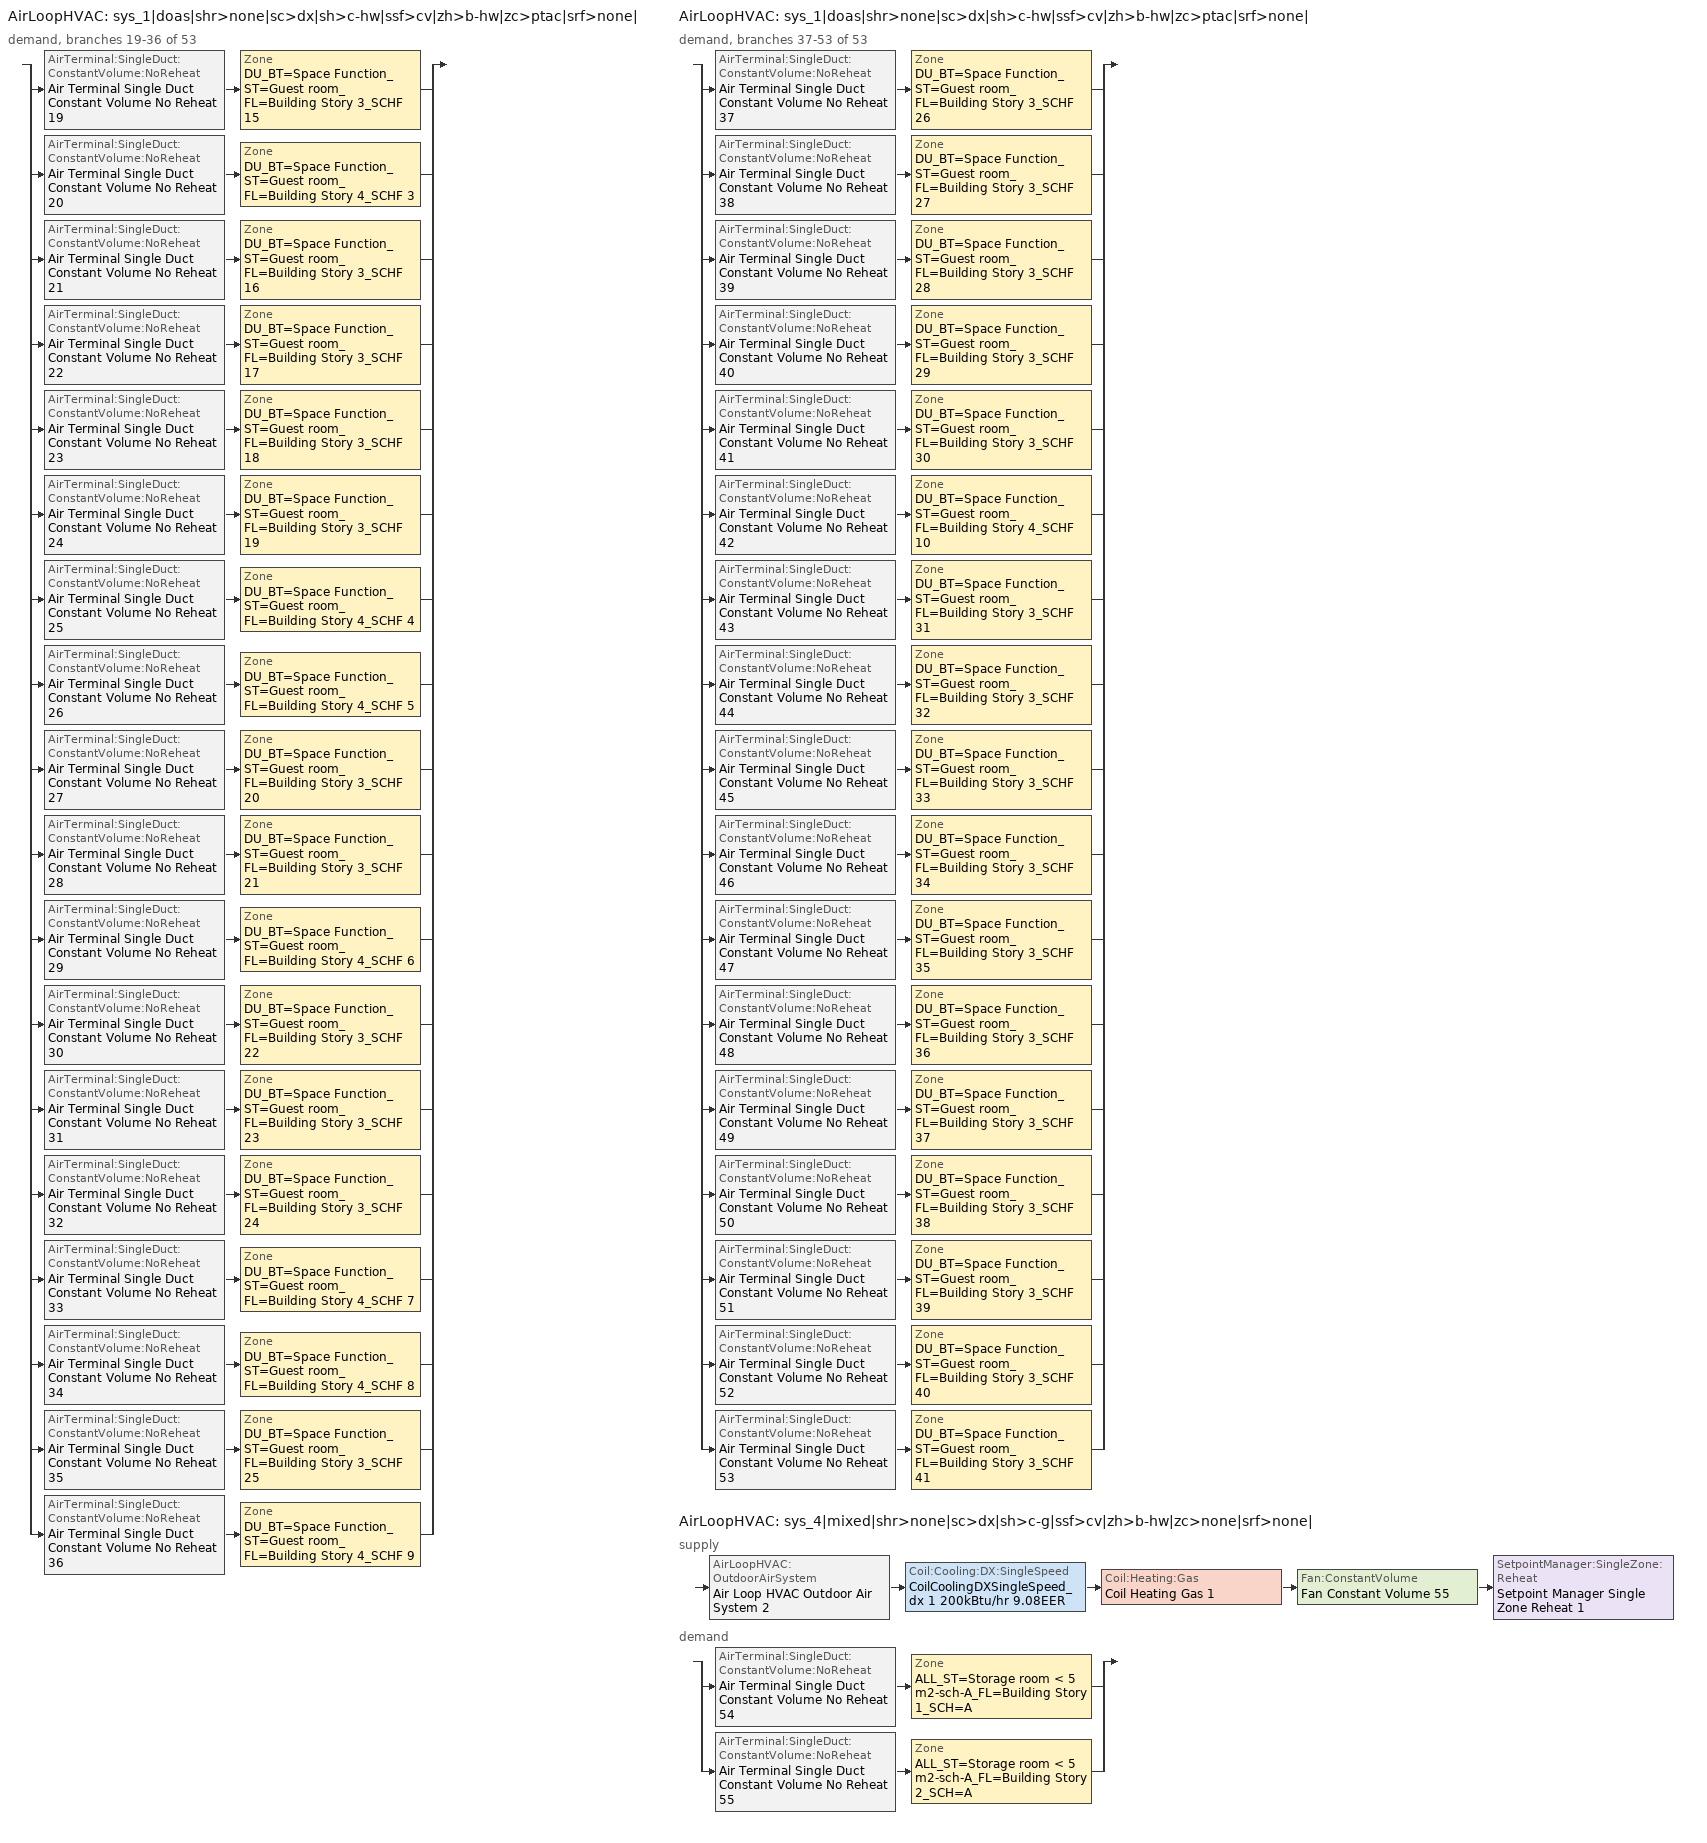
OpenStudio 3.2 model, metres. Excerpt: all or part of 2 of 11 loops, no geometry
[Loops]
AirLoopHVAC 'sys_1|doas|shr>none|sc>dx|sh>c-hw|ssf>cv|zh>b-hw|zc>ptac|srf>none|'
 demand, branches 19-36 of 53: split
  | AirTerminal:SingleDuct:ConstantVolume:NoReheat 'Air Terminal Single Duct Constant Volume No Reheat 19' > Zone 'DU_BT=Space Function_ST=Guest room_FL=Building Story 3_SCHF 15'
  | AirTerminal:SingleDuct:ConstantVolume:NoReheat 'Air Terminal Single Duct Constant Volume No Reheat 20' > Zone 'DU_BT=Space Function_ST=Guest room_FL=Building Story 4_SCHF 3'
  | AirTerminal:SingleDuct:ConstantVolume:NoReheat 'Air Terminal Single Duct Constant Volume No Reheat 21' > Zone 'DU_BT=Space Function_ST=Guest room_FL=Building Story 3_SCHF 16'
  | AirTerminal:SingleDuct:ConstantVolume:NoReheat 'Air Terminal Single Duct Constant Volume No Reheat 22' > Zone 'DU_BT=Space Function_ST=Guest room_FL=Building Story 3_SCHF 17'
  | AirTerminal:SingleDuct:ConstantVolume:NoReheat 'Air Terminal Single Duct Constant Volume No Reheat 23' > Zone 'DU_BT=Space Function_ST=Guest room_FL=Building Story 3_SCHF 18'
  | AirTerminal:SingleDuct:ConstantVolume:NoReheat 'Air Terminal Single Duct Constant Volume No Reheat 24' > Zone 'DU_BT=Space Function_ST=Guest room_FL=Building Story 3_SCHF 19'
  | AirTerminal:SingleDuct:ConstantVolume:NoReheat 'Air Terminal Single Duct Constant Volume No Reheat 25' > Zone 'DU_BT=Space Function_ST=Guest room_FL=Building Story 4_SCHF 4'
  | AirTerminal:SingleDuct:ConstantVolume:NoReheat 'Air Terminal Single Duct Constant Volume No Reheat 26' > Zone 'DU_BT=Space Function_ST=Guest room_FL=Building Story 4_SCHF 5'
  | AirTerminal:SingleDuct:ConstantVolume:NoReheat 'Air Terminal Single Duct Constant Volume No Reheat 27' > Zone 'DU_BT=Space Function_ST=Guest room_FL=Building Story 3_SCHF 20'
  | AirTerminal:SingleDuct:ConstantVolume:NoReheat 'Air Terminal Single Duct Constant Volume No Reheat 28' > Zone 'DU_BT=Space Function_ST=Guest room_FL=Building Story 3_SCHF 21'
  | AirTerminal:SingleDuct:ConstantVolume:NoReheat 'Air Terminal Single Duct Constant Volume No Reheat 29' > Zone 'DU_BT=Space Function_ST=Guest room_FL=Building Story 4_SCHF 6'
  | AirTerminal:SingleDuct:ConstantVolume:NoReheat 'Air Terminal Single Duct Constant Volume No Reheat 30' > Zone 'DU_BT=Space Function_ST=Guest room_FL=Building Story 3_SCHF 22'
  | AirTerminal:SingleDuct:ConstantVolume:NoReheat 'Air Terminal Single Duct Constant Volume No Reheat 31' > Zone 'DU_BT=Space Function_ST=Guest room_FL=Building Story 3_SCHF 23'
  | AirTerminal:SingleDuct:ConstantVolume:NoReheat 'Air Terminal Single Duct Constant Volume No Reheat 32' > Zone 'DU_BT=Space Function_ST=Guest room_FL=Building Story 3_SCHF 24'
  | AirTerminal:SingleDuct:ConstantVolume:NoReheat 'Air Terminal Single Duct Constant Volume No Reheat 33' > Zone 'DU_BT=Space Function_ST=Guest room_FL=Building Story 4_SCHF 7'
  | AirTerminal:SingleDuct:ConstantVolume:NoReheat 'Air Terminal Single Duct Constant Volume No Reheat 34' > Zone 'DU_BT=Space Function_ST=Guest room_FL=Building Story 4_SCHF 8'
  | AirTerminal:SingleDuct:ConstantVolume:NoReheat 'Air Terminal Single Duct Constant Volume No Reheat 35' > Zone 'DU_BT=Space Function_ST=Guest room_FL=Building Story 3_SCHF 25'
  | AirTerminal:SingleDuct:ConstantVolume:NoReheat 'Air Terminal Single Duct Constant Volume No Reheat 36' > Zone 'DU_BT=Space Function_ST=Guest room_FL=Building Story 4_SCHF 9'
AirLoopHVAC 'sys_1|doas|shr>none|sc>dx|sh>c-hw|ssf>cv|zh>b-hw|zc>ptac|srf>none|'
 demand, branches 37-53 of 53: split
  | AirTerminal:SingleDuct:ConstantVolume:NoReheat 'Air Terminal Single Duct Constant Volume No Reheat 37' > Zone 'DU_BT=Space Function_ST=Guest room_FL=Building Story 3_SCHF 26'
  | AirTerminal:SingleDuct:ConstantVolume:NoReheat 'Air Terminal Single Duct Constant Volume No Reheat 38' > Zone 'DU_BT=Space Function_ST=Guest room_FL=Building Story 3_SCHF 27'
  | AirTerminal:SingleDuct:ConstantVolume:NoReheat 'Air Terminal Single Duct Constant Volume No Reheat 39' > Zone 'DU_BT=Space Function_ST=Guest room_FL=Building Story 3_SCHF 28'
  | AirTerminal:SingleDuct:ConstantVolume:NoReheat 'Air Terminal Single Duct Constant Volume No Reheat 40' > Zone 'DU_BT=Space Function_ST=Guest room_FL=Building Story 3_SCHF 29'
  | AirTerminal:SingleDuct:ConstantVolume:NoReheat 'Air Terminal Single Duct Constant Volume No Reheat 41' > Zone 'DU_BT=Space Function_ST=Guest room_FL=Building Story 3_SCHF 30'
  | AirTerminal:SingleDuct:ConstantVolume:NoReheat 'Air Terminal Single Duct Constant Volume No Reheat 42' > Zone 'DU_BT=Space Function_ST=Guest room_FL=Building Story 4_SCHF 10'
  | AirTerminal:SingleDuct:ConstantVolume:NoReheat 'Air Terminal Single Duct Constant Volume No Reheat 43' > Zone 'DU_BT=Space Function_ST=Guest room_FL=Building Story 3_SCHF 31'
  | AirTerminal:SingleDuct:ConstantVolume:NoReheat 'Air Terminal Single Duct Constant Volume No Reheat 44' > Zone 'DU_BT=Space Function_ST=Guest room_FL=Building Story 3_SCHF 32'
  | AirTerminal:SingleDuct:ConstantVolume:NoReheat 'Air Terminal Single Duct Constant Volume No Reheat 45' > Zone 'DU_BT=Space Function_ST=Guest room_FL=Building Story 3_SCHF 33'
  | AirTerminal:SingleDuct:ConstantVolume:NoReheat 'Air Terminal Single Duct Constant Volume No Reheat 46' > Zone 'DU_BT=Space Function_ST=Guest room_FL=Building Story 3_SCHF 34'
  | AirTerminal:SingleDuct:ConstantVolume:NoReheat 'Air Terminal Single Duct Constant Volume No Reheat 47' > Zone 'DU_BT=Space Function_ST=Guest room_FL=Building Story 3_SCHF 35'
  | AirTerminal:SingleDuct:ConstantVolume:NoReheat 'Air Terminal Single Duct Constant Volume No Reheat 48' > Zone 'DU_BT=Space Function_ST=Guest room_FL=Building Story 3_SCHF 36'
  | AirTerminal:SingleDuct:ConstantVolume:NoReheat 'Air Terminal Single Duct Constant Volume No Reheat 49' > Zone 'DU_BT=Space Function_ST=Guest room_FL=Building Story 3_SCHF 37'
  | AirTerminal:SingleDuct:ConstantVolume:NoReheat 'Air Terminal Single Duct Constant Volume No Reheat 50' > Zone 'DU_BT=Space Function_ST=Guest room_FL=Building Story 3_SCHF 38'
  | AirTerminal:SingleDuct:ConstantVolume:NoReheat 'Air Terminal Single Duct Constant Volume No Reheat 51' > Zone 'DU_BT=Space Function_ST=Guest room_FL=Building Story 3_SCHF 39'
  | AirTerminal:SingleDuct:ConstantVolume:NoReheat 'Air Terminal Single Duct Constant Volume No Reheat 52' > Zone 'DU_BT=Space Function_ST=Guest room_FL=Building Story 3_SCHF 40'
  | AirTerminal:SingleDuct:ConstantVolume:NoReheat 'Air Terminal Single Duct Constant Volume No Reheat 53' > Zone 'DU_BT=Space Function_ST=Guest room_FL=Building Story 3_SCHF 41'
AirLoopHVAC 'sys_4|mixed|shr>none|sc>dx|sh>c-g|ssf>cv|zh>b-hw|zc>none|srf>none|'
 supply: AirLoopHVAC:OutdoorAirSystem 'Air Loop HVAC Outdoor Air System 2' > Coil:Cooling:DX:SingleSpeed 'CoilCoolingDXSingleSpeed_dx 1 200kBtu/hr 9.08EER' > Coil:Heating:Gas 'Coil Heating Gas 1' > Fan:ConstantVolume 'Fan Constant Volume 55' > SetpointManager:SingleZone:Reheat 'Setpoint Manager Single Zone Reheat 1'
 demand: split
  | AirTerminal:SingleDuct:ConstantVolume:NoReheat 'Air Terminal Single Duct Constant Volume No Reheat 54' > Zone 'ALL_ST=Storage room < 5 m2-sch-A_FL=Building Story 1_SCH=A'
  | AirTerminal:SingleDuct:ConstantVolume:NoReheat 'Air Terminal Single Duct Constant Volume No Reheat 55' > Zone 'ALL_ST=Storage room < 5 m2-sch-A_FL=Building Story 2_SCH=A'
[Sizing:Zone] Zone Cooling Design Supply Air Temperature Input Method=TemperatureDifference; Zone Cooling Design Supply Air Temperature {C}=14; Zone Cooling Design Supply Air Temperature Difference {deltaC}=11; Zone Heating Design Supply Air Temperature Input Method=TemperatureDifference; Zone Heating Design Supply Air Temperature {C}=40; Zone Heating Design Supply Air Temperature Difference {deltaC}=21; Zone Cooling Design Supply Air Humidity Ratio {kg-H2O/kg-air}=0.0085; Zone Heating Design Supply Air Humidity Ratio {kg-H2O/kg-air}=0.008; Zone Heating Sizing Factor=1.3; Zone Cooling Sizing Factor=1.1; Cooling Design Air Flow Method=DesignDay; Heating Design Air Flow Method=DesignDay; Account for Dedicated Outdoor Air System=No; Dedicated Outdoor Air System Control Strategy=NeutralSupplyAir; Dedicated Outdoor Air Low Setpoint Temperature for Design {C}=autosize; Dedicated Outdoor Air High Setpoint Temperature for Design {C}=autosize
DU_BT=Space Function_ST=Guest room_FL=Building Story 3_SCHF 15; DU_BT=Space Function_ST=Guest room_FL=Building Story 4_SCHF 3; DU_BT=Space Function_ST=Guest room_FL=Building Story 3_SCHF 16; DU_BT=Space Function_ST=Guest room_FL=Building Story 3_SCHF 17; DU_BT=Space Function_ST=Guest room_FL=Building Story 3_SCHF 18; DU_BT=Space Function_ST=Guest room_FL=Building Story 3_SCHF 19; DU_BT=Space Function_ST=Guest room_FL=Building Story 4_SCHF 4; DU_BT=Space Function_ST=Guest room_FL=Building Story 4_SCHF 5; DU_BT=Space Function_ST=Guest room_FL=Building Story 3_SCHF 20; DU_BT=Space Function_ST=Guest room_FL=Building Story 3_SCHF 21; DU_BT=Space Function_ST=Guest room_FL=Building Story 4_SCHF 6; DU_BT=Space Function_ST=Guest room_FL=Building Story 3_SCHF 22; DU_BT=Space Function_ST=Guest room_FL=Building Story 3_SCHF 23; DU_BT=Space Function_ST=Guest room_FL=Building Story 3_SCHF 24; DU_BT=Space Function_ST=Guest room_FL=Building Story 4_SCHF 7; DU_BT=Space Function_ST=Guest room_FL=Building Story 4_SCHF 8; DU_BT=Space Function_ST=Guest room_FL=Building Story 3_SCHF 25; DU_BT=Space Function_ST=Guest room_FL=Building Story 4_SCHF 9; DU_BT=Space Function_ST=Guest room_FL=Building Story 3_SCHF 26; DU_BT=Space Function_ST=Guest room_FL=Building Story 3_SCHF 27; DU_BT=Space Function_ST=Guest room_FL=Building Story 3_SCHF 28; DU_BT=Space Function_ST=Guest room_FL=Building Story 3_SCHF 29; DU_BT=Space Function_ST=Guest room_FL=Building Story 3_SCHF 30; DU_BT=Space Function_ST=Guest room_FL=Building Story 4_SCHF 10; DU_BT=Space Function_ST=Guest room_FL=Building Story 3_SCHF 31; DU_BT=Space Function_ST=Guest room_FL=Building Story 3_SCHF 32; DU_BT=Space Function_ST=Guest room_FL=Building Story 3_SCHF 33; DU_BT=Space Function_ST=Guest room_FL=Building Story 3_SCHF 34; DU_BT=Space Function_ST=Guest room_FL=Building Story 3_SCHF 35; DU_BT=Space Function_ST=Guest room_FL=Building Story 3_SCHF 36; DU_BT=Space Function_ST=Guest room_FL=Building Story 3_SCHF 37; DU_BT=Space Function_ST=Guest room_FL=Building Story 3_SCHF 38; DU_BT=Space Function_ST=Guest room_FL=Building Story 3_SCHF 39; DU_BT=Space Function_ST=Guest room_FL=Building Story 3_SCHF 40; DU_BT=Space Function_ST=Guest room_FL=Building Story 3_SCHF 41; ALL_ST=Storage room < 5 m2-sch-A_FL=Building Story 1_SCH=A; ALL_ST=Storage room < 5 m2-sch-A_FL=Building Story 2_SCH=A
[Zone equipment]
DU_BT=Space Function_ST=Guest room_FL=Building Story 3_SCHF 15: DU_BT=Space Function_ST=Guest room_FL=Building Story 3_SCHF 15 PTAC, Zone HVAC Baseboard Convective Water 19, Air Terminal Single Duct Constant Volume No Reheat 19
DU_BT=Space Function_ST=Guest room_FL=Building Story 4_SCHF 3: DU_BT=Space Function_ST=Guest room_FL=Building Story 4_SCHF 3 PTAC, Zone HVAC Baseboard Convective Water 20, Air Terminal Single Duct Constant Volume No Reheat 20
DU_BT=Space Function_ST=Guest room_FL=Building Story 3_SCHF 16: DU_BT=Space Function_ST=Guest room_FL=Building Story 3_SCHF 16 PTAC, Zone HVAC Baseboard Convective Water 21, Air Terminal Single Duct Constant Volume No Reheat 21
DU_BT=Space Function_ST=Guest room_FL=Building Story 3_SCHF 17: DU_BT=Space Function_ST=Guest room_FL=Building Story 3_SCHF 17 PTAC, Zone HVAC Baseboard Convective Water 22, Air Terminal Single Duct Constant Volume No Reheat 22
DU_BT=Space Function_ST=Guest room_FL=Building Story 3_SCHF 18: DU_BT=Space Function_ST=Guest room_FL=Building Story 3_SCHF 18 PTAC, Zone HVAC Baseboard Convective Water 23, Air Terminal Single Duct Constant Volume No Reheat 23
DU_BT=Space Function_ST=Guest room_FL=Building Story 3_SCHF 19: DU_BT=Space Function_ST=Guest room_FL=Building Story 3_SCHF 19 PTAC, Zone HVAC Baseboard Convective Water 24, Air Terminal Single Duct Constant Volume No Reheat 24
DU_BT=Space Function_ST=Guest room_FL=Building Story 4_SCHF 4: DU_BT=Space Function_ST=Guest room_FL=Building Story 4_SCHF 4 PTAC, Zone HVAC Baseboard Convective Water 25, Air Terminal Single Duct Constant Volume No Reheat 25
DU_BT=Space Function_ST=Guest room_FL=Building Story 4_SCHF 5: DU_BT=Space Function_ST=Guest room_FL=Building Story 4_SCHF 5 PTAC, Zone HVAC Baseboard Convective Water 26, Air Terminal Single Duct Constant Volume No Reheat 26
DU_BT=Space Function_ST=Guest room_FL=Building Story 3_SCHF 20: DU_BT=Space Function_ST=Guest room_FL=Building Story 3_SCHF 20 PTAC, Zone HVAC Baseboard Convective Water 27, Air Terminal Single Duct Constant Volume No Reheat 27
DU_BT=Space Function_ST=Guest room_FL=Building Story 3_SCHF 21: DU_BT=Space Function_ST=Guest room_FL=Building Story 3_SCHF 21 PTAC, Zone HVAC Baseboard Convective Water 28, Air Terminal Single Duct Constant Volume No Reheat 28
DU_BT=Space Function_ST=Guest room_FL=Building Story 4_SCHF 6: DU_BT=Space Function_ST=Guest room_FL=Building Story 4_SCHF 6 PTAC, Zone HVAC Baseboard Convective Water 29, Air Terminal Single Duct Constant Volume No Reheat 29
DU_BT=Space Function_ST=Guest room_FL=Building Story 3_SCHF 22: DU_BT=Space Function_ST=Guest room_FL=Building Story 3_SCHF 22 PTAC, Zone HVAC Baseboard Convective Water 30, Air Terminal Single Duct Constant Volume No Reheat 30
DU_BT=Space Function_ST=Guest room_FL=Building Story 3_SCHF 23: DU_BT=Space Function_ST=Guest room_FL=Building Story 3_SCHF 23 PTAC, Zone HVAC Baseboard Convective Water 31, Air Terminal Single Duct Constant Volume No Reheat 31
DU_BT=Space Function_ST=Guest room_FL=Building Story 3_SCHF 24: DU_BT=Space Function_ST=Guest room_FL=Building Story 3_SCHF 24 PTAC, Zone HVAC Baseboard Convective Water 32, Air Terminal Single Duct Constant Volume No Reheat 32
DU_BT=Space Function_ST=Guest room_FL=Building Story 4_SCHF 7: DU_BT=Space Function_ST=Guest room_FL=Building Story 4_SCHF 7 PTAC, Zone HVAC Baseboard Convective Water 33, Air Terminal Single Duct Constant Volume No Reheat 33
DU_BT=Space Function_ST=Guest room_FL=Building Story 4_SCHF 8: DU_BT=Space Function_ST=Guest room_FL=Building Story 4_SCHF 8 PTAC, Zone HVAC Baseboard Convective Water 34, Air Terminal Single Duct Constant Volume No Reheat 34
DU_BT=Space Function_ST=Guest room_FL=Building Story 3_SCHF 25: DU_BT=Space Function_ST=Guest room_FL=Building Story 3_SCHF 25 PTAC, Zone HVAC Baseboard Convective Water 35, Air Terminal Single Duct Constant Volume No Reheat 35
DU_BT=Space Function_ST=Guest room_FL=Building Story 4_SCHF 9: DU_BT=Space Function_ST=Guest room_FL=Building Story 4_SCHF 9 PTAC, Zone HVAC Baseboard Convective Water 36, Air Terminal Single Duct Constant Volume No Reheat 36
DU_BT=Space Function_ST=Guest room_FL=Building Story 3_SCHF 26: DU_BT=Space Function_ST=Guest room_FL=Building Story 3_SCHF 26 PTAC, Zone HVAC Baseboard Convective Water 37, Air Terminal Single Duct Constant Volume No Reheat 37
DU_BT=Space Function_ST=Guest room_FL=Building Story 3_SCHF 27: DU_BT=Space Function_ST=Guest room_FL=Building Story 3_SCHF 27 PTAC, Zone HVAC Baseboard Convective Water 38, Air Terminal Single Duct Constant Volume No Reheat 38
DU_BT=Space Function_ST=Guest room_FL=Building Story 3_SCHF 28: DU_BT=Space Function_ST=Guest room_FL=Building Story 3_SCHF 28 PTAC, Zone HVAC Baseboard Convective Water 39, Air Terminal Single Duct Constant Volume No Reheat 39
DU_BT=Space Function_ST=Guest room_FL=Building Story 3_SCHF 29: DU_BT=Space Function_ST=Guest room_FL=Building Story 3_SCHF 29 PTAC, Zone HVAC Baseboard Convective Water 40, Air Terminal Single Duct Constant Volume No Reheat 40
DU_BT=Space Function_ST=Guest room_FL=Building Story 3_SCHF 30: DU_BT=Space Function_ST=Guest room_FL=Building Story 3_SCHF 30 PTAC, Zone HVAC Baseboard Convective Water 41, Air Terminal Single Duct Constant Volume No Reheat 41
DU_BT=Space Function_ST=Guest room_FL=Building Story 4_SCHF 10: DU_BT=Space Function_ST=Guest room_FL=Building Story 4_SCHF 10 PTAC, Zone HVAC Baseboard Convective Water 42, Air Terminal Single Duct Constant Volume No Reheat 42
DU_BT=Space Function_ST=Guest room_FL=Building Story 3_SCHF 31: DU_BT=Space Function_ST=Guest room_FL=Building Story 3_SCHF 31 PTAC, Zone HVAC Baseboard Convective Water 43, Air Terminal Single Duct Constant Volume No Reheat 43
DU_BT=Space Function_ST=Guest room_FL=Building Story 3_SCHF 32: DU_BT=Space Function_ST=Guest room_FL=Building Story 3_SCHF 32 PTAC, Zone HVAC Baseboard Convective Water 44, Air Terminal Single Duct Constant Volume No Reheat 44
DU_BT=Space Function_ST=Guest room_FL=Building Story 3_SCHF 33: DU_BT=Space Function_ST=Guest room_FL=Building Story 3_SCHF 33 PTAC, Zone HVAC Baseboard Convective Water 45, Air Terminal Single Duct Constant Volume No Reheat 45
DU_BT=Space Function_ST=Guest room_FL=Building Story 3_SCHF 34: DU_BT=Space Function_ST=Guest room_FL=Building Story 3_SCHF 34 PTAC, Zone HVAC Baseboard Convective Water 46, Air Terminal Single Duct Constant Volume No Reheat 46
DU_BT=Space Function_ST=Guest room_FL=Building Story 3_SCHF 35: DU_BT=Space Function_ST=Guest room_FL=Building Story 3_SCHF 35 PTAC, Zone HVAC Baseboard Convective Water 47, Air Terminal Single Duct Constant Volume No Reheat 47
DU_BT=Space Function_ST=Guest room_FL=Building Story 3_SCHF 36: DU_BT=Space Function_ST=Guest room_FL=Building Story 3_SCHF 36 PTAC, Zone HVAC Baseboard Convective Water 48, Air Terminal Single Duct Constant Volume No Reheat 48
DU_BT=Space Function_ST=Guest room_FL=Building Story 3_SCHF 37: DU_BT=Space Function_ST=Guest room_FL=Building Story 3_SCHF 37 PTAC, Zone HVAC Baseboard Convective Water 49, Air Terminal Single Duct Constant Volume No Reheat 49
DU_BT=Space Function_ST=Guest room_FL=Building Story 3_SCHF 38: DU_BT=Space Function_ST=Guest room_FL=Building Story 3_SCHF 38 PTAC, Zone HVAC Baseboard Convective Water 50, Air Terminal Single Duct Constant Volume No Reheat 50
DU_BT=Space Function_ST=Guest room_FL=Building Story 3_SCHF 39: DU_BT=Space Function_ST=Guest room_FL=Building Story 3_SCHF 39 PTAC, Zone HVAC Baseboard Convective Water 51, Air Terminal Single Duct Constant Volume No Reheat 51
DU_BT=Space Function_ST=Guest room_FL=Building Story 3_SCHF 40: DU_BT=Space Function_ST=Guest room_FL=Building Story 3_SCHF 40 PTAC, Zone HVAC Baseboard Convective Water 52, Air Terminal Single Duct Constant Volume No Reheat 52
DU_BT=Space Function_ST=Guest room_FL=Building Story 3_SCHF 41: DU_BT=Space Function_ST=Guest room_FL=Building Story 3_SCHF 41 PTAC, Zone HVAC Baseboard Convective Water 53, Air Terminal Single Duct Constant Volume No Reheat 53
ALL_ST=Storage room < 5 m2-sch-A_FL=Building Story 1_SCH=A: Zone HVAC Baseboard Convective Water 54, Air Terminal Single Duct Constant Volume No Reheat 54
ALL_ST=Storage room < 5 m2-sch-A_FL=Building Story 2_SCH=A: Zone HVAC Baseboard Convective Water 55, Air Terminal Single Duct Constant Volume No Reheat 55
[AirLoopHVAC]
sys_4|mixed|shr>none|sc>dx|sh>c-g|ssf>cv|zh>b-hw|zc>none|srf>none|: Availability Schedule=sys_4|mixed|shr>none|sc>dx|sh>c-g|ssf>cv|zh>b-hw|zc>none|srf>none| Occ Sch; Design Supply Air Flow Rate {m3/s}=autosize; Design Return Air Flow Fraction of Supply Air Flow=1
[Sizing:System]
sys_4|mixed|shr>none|sc>dx|sh>c-g|ssf>cv|zh>b-hw|zc>none|srf>none|: Type of Load to Size On=Sensible; Design Outdoor Air Flow Rate {m3/s}=Autosize; Central Heating Maximum System Air Flow Ratio=1; Preheat Design Temperature {C}=7; Preheat Design Humidity Ratio {kg-H2O/kg-Air}=0.008; Precool Design Temperature {C}=13; Precool Design Humidity Ratio {kg-H2O/kg-Air}=0.008; Central Cooling Design Supply Air Temperature {C}=13; Central Heating Design Supply Air Temperature {C}=43; Sizing Option=NonCoincident; 100% Outdoor Air in Cooling=No; 100% Outdoor Air in Heating=No; Central Cooling Design Supply Air Humidity Ratio {kg-H2O/kg-Air}=0.0085; Central Heating Design Supply Air Humidity Ratio {kg-H2O/kg-Air}=0.008; Cooling Design Air Flow Method=DesignDay; Cooling Design Air Flow Rate {m3/s}=0; Heating Design Air Flow Method=DesignDay; Heating Design Air Flow Rate {m3/s}=0; System Outdoor Air Method=ZoneSum; Zone Maximum Outdoor Air Fraction=1; Cooling Supply Air Flow Rate Per Floor Area {m3/s-m2}=0.00996765; Cooling Fraction of Autosized Cooling Supply Air Flow Rate=1; Cooling Supply Air Flow Rate Per Unit Cooling Capacity {m3/s-W}=3.94755e-05; Heating Supply Air Flow Rate Per Floor Area {m3/s-m2}=0.00996765; Heating Fraction of Autosized Heating Supply Air Flow Rate=1; Heating Fraction of Autosized Cooling Supply Air Flow Rate=1; Heating Supply Air Flow Rate Per Unit Heating Capacity {m3/s-W}=3.15882e-05; Cooling Design Capacity Method=CoolingDesignCapacity; Cooling Design Capacity {W}=autosize; Cooling Design Capacity Per Floor Area {W/m2}=234.7; Fraction of Autosized Cooling Design Capacity=1; Heating Design Capacity Method=HeatingDesignCapacity; Heating Design Capacity {W}=autosize; Heating Design Capacity Per Floor Area {W/m2}=157; Fraction of Autosized Heating Design Capacity=1; Central Cooling Capacity Control Method=OnOff
[Fan:ConstantVolume] Availability Schedule=Always On Discrete; Fan Total Efficiency=0.39975; Pressure Rise {Pa}=640; Maximum Flow Rate {m3/s}=AutoSize; Motor Efficiency=0.615
Fan Constant Volume 20; Fan Constant Volume 21; Fan Constant Volume 22; Fan Constant Volume 23; Fan Constant Volume 24; Fan Constant Volume 25; Fan Constant Volume 26; Fan Constant Volume 27; Fan Constant Volume 28; Fan Constant Volume 29; Fan Constant Volume 30; Fan Constant Volume 31; Fan Constant Volume 32; Fan Constant Volume 33; Fan Constant Volume 34; Fan Constant Volume 35; Fan Constant Volume 36; Fan Constant Volume 37; Fan Constant Volume 38; Fan Constant Volume 39; Fan Constant Volume 40; Fan Constant Volume 41; Fan Constant Volume 42; Fan Constant Volume 43; Fan Constant Volume 44; Fan Constant Volume 45; Fan Constant Volume 46; Fan Constant Volume 47; Fan Constant Volume 48; Fan Constant Volume 49; Fan Constant Volume 50; Fan Constant Volume 51; Fan Constant Volume 52; Fan Constant Volume 53; Fan Constant Volume 54; Fan Constant Volume 55
[Coil:Cooling:DX:SingleSpeed] Availability Schedule=Always On Discrete; Rated Total Cooling Capacity {W}=autosize; Rated Sensible Heat Ratio=autosize; Rated Air Flow Rate {m3/s}=autosize; Rated Evaporator Fan Power Per Volume Flow Rate {W/(m3/s)}=773.3; Total Cooling Capacity Function of Temperature Curve=DXCOOL-NECB2011-REF-CAPFT; Total Cooling Capacity Function of Flow Fraction Curve=DXCOOL-NECB2011-REF-CAPFFLOW; Energy Input Ratio Function of Temperature Curve=DXCOOL-NECB2011-REF-COOLEIRFT; Energy Input Ratio Function of Flow Fraction Curve=DXCOOL-NECB2011-REF-COOLEIRFFLOW; Part Load Fraction Correlation Curve=DXCOOL-NECB2011-REF-COOLPLFFPLR; Minimum Outdoor Dry-Bulb Temperature for Compressor Operation {C}=-25; Condenser Type=AirCooled; Evaporative Condenser Effectiveness=0; Evaporative Condenser Air Flow Rate {m3/s}=Autosize; Evaporative Condenser Pump Rated Power Consumption {W}=Autosize; Crankcase Heater Capacity {W}=0; Maximum Outdoor Dry-Bulb Temperature for Crankcase Heater Operation {C}=0; Basin Heater Capacity {W/K}=0; Basin Heater Setpoint Temperature {C}=10
Name | Rated COP {W/W}
Coil Cooling DX Single Speed 19 6kBtu/hr 11.0EER; Coil Cooling DX Single Speed 21 3kBtu/hr 11.0EER; Coil Cooling DX Single Speed 22 3kBtu/hr 11.0EER; Coil Cooling DX Single Speed 24 6kBtu/hr 11.0EER; Coil Cooling DX Single Speed 27 6kBtu/hr 11.0EER; Coil Cooling DX Single Speed 28 6kBtu/hr 11.0EER; Coil Cooling DX Single Speed 30 5kBtu/hr 11.0EER; Coil Cooling DX Single Speed 32 6kBtu/hr 11.0EER; Coil Cooling DX Single Speed 37 3kBtu/hr 11.0EER; Coil Cooling DX Single Speed 39 6kBtu/hr 11.0EER; Coil Cooling DX Single Speed 40 3kBtu/hr 11.0EER; Coil Cooling DX Single Speed 41 3kBtu/hr 11.0EER; Coil Cooling DX Single Speed 43 6kBtu/hr 11.0EER; Coil Cooling DX Single Speed 44 5kBtu/hr 11.0EER; Coil Cooling DX Single Speed 45 6kBtu/hr 11.0EER; Coil Cooling DX Single Speed 46 6kBtu/hr 11.0EER; Coil Cooling DX Single Speed 47 6kBtu/hr 11.0EER; Coil Cooling DX Single Speed 48 6kBtu/hr 11.0EER; Coil Cooling DX Single Speed 49 6kBtu/hr 11.0EER; Coil Cooling DX Single Speed 50 6kBtu/hr 11.0EER; Coil Cooling DX Single Speed 51 6kBtu/hr 11.0EER; Coil Cooling DX Single Speed 52 6kBtu/hr 11.0EER; Coil Cooling DX Single Speed 53 6kBtu/hr 11.0EER | 3.80183
Coil Cooling DX Single Speed 20 14kBtu/hr 9.5EER | 3.31382
Coil Cooling DX Single Speed 23 20kBtu/hr 9.3EER; Coil Cooling DX Single Speed 25 23kBtu/hr 9.3EER; Coil Cooling DX Single Speed 31 19kBtu/hr 9.3EER; Coil Cooling DX Single Speed 35 18kBtu/hr 9.3EER; Coil Cooling DX Single Speed 38 19kBtu/hr 9.3EER; Coil Cooling DX Single Speed 42 24kBtu/hr 9.3EER | 3.23448
Coil Cooling DX Single Speed 26 14kBtu/hr 9.5EER; Coil Cooling DX Single Speed 29 14kBtu/hr 9.5EER; Coil Cooling DX Single Speed 33 14kBtu/hr 9.5EER | 3.30816
Coil Cooling DX Single Speed 34 14kBtu/hr 9.5EER | 3.30837
Coil Cooling DX Single Speed 36 14kBtu/hr 9.5EER | 3.30883
CoilCoolingDXSingleSpeed_dx 1 200kBtu/hr 9.08EER | 3.15956
[Controller:OutdoorAir]
Controller Outdoor Air 2: Minimum Outdoor Air Flow Rate {m3/s}=autosize; Maximum Outdoor Air Flow Rate {m3/s}=Autosize; Economizer Control Type=DifferentialEnthalpy; Economizer Control Action Type=ModulateFlow; Lockout Type=NoLockout; Minimum Limit Type=FixedMinimum; Minimum Outdoor Air Schedule=sys_4|mixed|shr>none|sc>dx|sh>c-g|ssf>cv|zh>b-hw|zc>none|srf>none| Occ Sch; Controller Mechanical Ventilation=Controller Mechanical Ventilation 2; High Humidity Control=No; Heat Recovery Bypass Control Type=BypassWhenWithinEconomizerLimits
[Controller:MechanicalVentilation]
Controller Mechanical Ventilation 2: Availability Schedule=Always On Discrete; System Outdoor Air Method=ZoneSum
[AirLoopHVAC:OutdoorAirSystem]
Air Loop HVAC Outdoor Air System 2: Controller=Controller Outdoor Air 2
[Coil:Heating:Electric] Availability Schedule=ON_OFF_ALWAYS_OFF
Coil Heating Electric 19; Coil Heating Electric 20; Coil Heating Electric 21; Coil Heating Electric 22; Coil Heating Electric 23; Coil Heating Electric 24; Coil Heating Electric 25; Coil Heating Electric 26; Coil Heating Electric 27; Coil Heating Electric 28; Coil Heating Electric 29; Coil Heating Electric 30; Coil Heating Electric 31; Coil Heating Electric 32; Coil Heating Electric 33; Coil Heating Electric 34; Coil Heating Electric 35; Coil Heating Electric 36; Coil Heating Electric 37; Coil Heating Electric 38; Coil Heating Electric 39; Coil Heating Electric 40; Coil Heating Electric 41; Coil Heating Electric 42; Coil Heating Electric 43; Coil Heating Electric 44; Coil Heating Electric 45; Coil Heating Electric 46; Coil Heating Electric 47; Coil Heating Electric 48; Coil Heating Electric 49; Coil Heating Electric 50; Coil Heating Electric 51; Coil Heating Electric 52; Coil Heating Electric 53
[ZoneHVAC:PackagedTerminalAirConditioner] Availability Schedule=Always On Discrete; Supply Air Flow Rate During Cooling Operation {m3/s}=Autosize; Supply Air Flow Rate During Heating Operation {m3/s}=Autosize; Supply Air Flow Rate When No Cooling or Heating is Needed {m3/s}=Autosize; Outdoor Air Flow Rate During Cooling Operation {m3/s}=1e-05; Outdoor Air Flow Rate During Heating Operation {m3/s}=1e-05; Outdoor Air Flow Rate When No Cooling or Heating is Needed {m3/s}=1e-05; Fan Placement=DrawThrough
Name | Supply Air Fan | Heating Coil | Cooling Coil
DU_BT=Space Function_ST=Guest room_FL=Building Story 3_SCHF 15 PTAC | Fan Constant Volume 20 | Coil Heating Electric 19 | Coil Cooling DX Single Speed 19 6kBtu/hr 11.0EER
DU_BT=Space Function_ST=Guest room_FL=Building Story 4_SCHF 3 PTAC | Fan Constant Volume 21 | Coil Heating Electric 20 | Coil Cooling DX Single Speed 20 14kBtu/hr 9.5EER
DU_BT=Space Function_ST=Guest room_FL=Building Story 3_SCHF 16 PTAC | Fan Constant Volume 22 | Coil Heating Electric 21 | Coil Cooling DX Single Speed 21 3kBtu/hr 11.0EER
DU_BT=Space Function_ST=Guest room_FL=Building Story 3_SCHF 17 PTAC | Fan Constant Volume 23 | Coil Heating Electric 22 | Coil Cooling DX Single Speed 22 3kBtu/hr 11.0EER
DU_BT=Space Function_ST=Guest room_FL=Building Story 3_SCHF 18 PTAC | Fan Constant Volume 24 | Coil Heating Electric 23 | Coil Cooling DX Single Speed 23 20kBtu/hr 9.3EER
DU_BT=Space Function_ST=Guest room_FL=Building Story 3_SCHF 19 PTAC | Fan Constant Volume 25 | Coil Heating Electric 24 | Coil Cooling DX Single Speed 24 6kBtu/hr 11.0EER
DU_BT=Space Function_ST=Guest room_FL=Building Story 4_SCHF 4 PTAC | Fan Constant Volume 26 | Coil Heating Electric 25 | Coil Cooling DX Single Speed 25 23kBtu/hr 9.3EER
DU_BT=Space Function_ST=Guest room_FL=Building Story 4_SCHF 5 PTAC | Fan Constant Volume 27 | Coil Heating Electric 26 | Coil Cooling DX Single Speed 26 14kBtu/hr 9.5EER
DU_BT=Space Function_ST=Guest room_FL=Building Story 3_SCHF 20 PTAC | Fan Constant Volume 28 | Coil Heating Electric 27 | Coil Cooling DX Single Speed 27 6kBtu/hr 11.0EER
DU_BT=Space Function_ST=Guest room_FL=Building Story 3_SCHF 21 PTAC | Fan Constant Volume 29 | Coil Heating Electric 28 | Coil Cooling DX Single Speed 28 6kBtu/hr 11.0EER
DU_BT=Space Function_ST=Guest room_FL=Building Story 4_SCHF 6 PTAC | Fan Constant Volume 30 | Coil Heating Electric 29 | Coil Cooling DX Single Speed 29 14kBtu/hr 9.5EER
DU_BT=Space Function_ST=Guest room_FL=Building Story 3_SCHF 22 PTAC | Fan Constant Volume 31 | Coil Heating Electric 30 | Coil Cooling DX Single Speed 30 5kBtu/hr 11.0EER
DU_BT=Space Function_ST=Guest room_FL=Building Story 3_SCHF 23 PTAC | Fan Constant Volume 32 | Coil Heating Electric 31 | Coil Cooling DX Single Speed 31 19kBtu/hr 9.3EER
DU_BT=Space Function_ST=Guest room_FL=Building Story 3_SCHF 24 PTAC | Fan Constant Volume 33 | Coil Heating Electric 32 | Coil Cooling DX Single Speed 32 6kBtu/hr 11.0EER
DU_BT=Space Function_ST=Guest room_FL=Building Story 4_SCHF 7 PTAC | Fan Constant Volume 34 | Coil Heating Electric 33 | Coil Cooling DX Single Speed 33 14kBtu/hr 9.5EER
DU_BT=Space Function_ST=Guest room_FL=Building Story 4_SCHF 8 PTAC | Fan Constant Volume 35 | Coil Heating Electric 34 | Coil Cooling DX Single Speed 34 14kBtu/hr 9.5EER
DU_BT=Space Function_ST=Guest room_FL=Building Story 3_SCHF 25 PTAC | Fan Constant Volume 36 | Coil Heating Electric 35 | Coil Cooling DX Single Speed 35 18kBtu/hr 9.3EER
DU_BT=Space Function_ST=Guest room_FL=Building Story 4_SCHF 9 PTAC | Fan Constant Volume 37 | Coil Heating Electric 36 | Coil Cooling DX Single Speed 36 14kBtu/hr 9.5EER
DU_BT=Space Function_ST=Guest room_FL=Building Story 3_SCHF 26 PTAC | Fan Constant Volume 38 | Coil Heating Electric 37 | Coil Cooling DX Single Speed 37 3kBtu/hr 11.0EER
DU_BT=Space Function_ST=Guest room_FL=Building Story 3_SCHF 27 PTAC | Fan Constant Volume 39 | Coil Heating Electric 38 | Coil Cooling DX Single Speed 38 19kBtu/hr 9.3EER
DU_BT=Space Function_ST=Guest room_FL=Building Story 3_SCHF 28 PTAC | Fan Constant Volume 40 | Coil Heating Electric 39 | Coil Cooling DX Single Speed 39 6kBtu/hr 11.0EER
DU_BT=Space Function_ST=Guest room_FL=Building Story 3_SCHF 29 PTAC | Fan Constant Volume 41 | Coil Heating Electric 40 | Coil Cooling DX Single Speed 40 3kBtu/hr 11.0EER
DU_BT=Space Function_ST=Guest room_FL=Building Story 3_SCHF 30 PTAC | Fan Constant Volume 42 | Coil Heating Electric 41 | Coil Cooling DX Single Speed 41 3kBtu/hr 11.0EER
DU_BT=Space Function_ST=Guest room_FL=Building Story 4_SCHF 10 PTAC | Fan Constant Volume 43 | Coil Heating Electric 42 | Coil Cooling DX Single Speed 42 24kBtu/hr 9.3EER
DU_BT=Space Function_ST=Guest room_FL=Building Story 3_SCHF 31 PTAC | Fan Constant Volume 44 | Coil Heating Electric 43 | Coil Cooling DX Single Speed 43 6kBtu/hr 11.0EER
DU_BT=Space Function_ST=Guest room_FL=Building Story 3_SCHF 32 PTAC | Fan Constant Volume 45 | Coil Heating Electric 44 | Coil Cooling DX Single Speed 44 5kBtu/hr 11.0EER
DU_BT=Space Function_ST=Guest room_FL=Building Story 3_SCHF 33 PTAC | Fan Constant Volume 46 | Coil Heating Electric 45 | Coil Cooling DX Single Speed 45 6kBtu/hr 11.0EER
DU_BT=Space Function_ST=Guest room_FL=Building Story 3_SCHF 34 PTAC | Fan Constant Volume 47 | Coil Heating Electric 46 | Coil Cooling DX Single Speed 46 6kBtu/hr 11.0EER
DU_BT=Space Function_ST=Guest room_FL=Building Story 3_SCHF 35 PTAC | Fan Constant Volume 48 | Coil Heating Electric 47 | Coil Cooling DX Single Speed 47 6kBtu/hr 11.0EER
DU_BT=Space Function_ST=Guest room_FL=Building Story 3_SCHF 36 PTAC | Fan Constant Volume 49 | Coil Heating Electric 48 | Coil Cooling DX Single Speed 48 6kBtu/hr 11.0EER
DU_BT=Space Function_ST=Guest room_FL=Building Story 3_SCHF 37 PTAC | Fan Constant Volume 50 | Coil Heating Electric 49 | Coil Cooling DX Single Speed 49 6kBtu/hr 11.0EER
DU_BT=Space Function_ST=Guest room_FL=Building Story 3_SCHF 38 PTAC | Fan Constant Volume 51 | Coil Heating Electric 50 | Coil Cooling DX Single Speed 50 6kBtu/hr 11.0EER
DU_BT=Space Function_ST=Guest room_FL=Building Story 3_SCHF 39 PTAC | Fan Constant Volume 52 | Coil Heating Electric 51 | Coil Cooling DX Single Speed 51 6kBtu/hr 11.0EER
DU_BT=Space Function_ST=Guest room_FL=Building Story 3_SCHF 40 PTAC | Fan Constant Volume 53 | Coil Heating Electric 52 | Coil Cooling DX Single Speed 52 6kBtu/hr 11.0EER
DU_BT=Space Function_ST=Guest room_FL=Building Story 3_SCHF 41 PTAC | Fan Constant Volume 54 | Coil Heating Electric 53 | Coil Cooling DX Single Speed 53 6kBtu/hr 11.0EER
[AirTerminal:SingleDuct:ConstantVolume:NoReheat] Availability Schedule=Always On Discrete; Maximum Air Flow Rate {m3/s}=AutoSize
Air Terminal Single Duct Constant Volume No Reheat 19; Air Terminal Single Duct Constant Volume No Reheat 20; Air Terminal Single Duct Constant Volume No Reheat 21; Air Terminal Single Duct Constant Volume No Reheat 22; Air Terminal Single Duct Constant Volume No Reheat 23; Air Terminal Single Duct Constant Volume No Reheat 24; Air Terminal Single Duct Constant Volume No Reheat 25; Air Terminal Single Duct Constant Volume No Reheat 26; Air Terminal Single Duct Constant Volume No Reheat 27; Air Terminal Single Duct Constant Volume No Reheat 28; Air Terminal Single Duct Constant Volume No Reheat 29; Air Terminal Single Duct Constant Volume No Reheat 30; Air Terminal Single Duct Constant Volume No Reheat 31; Air Terminal Single Duct Constant Volume No Reheat 32; Air Terminal Single Duct Constant Volume No Reheat 33; Air Terminal Single Duct Constant Volume No Reheat 34; Air Terminal Single Duct Constant Volume No Reheat 35; Air Terminal Single Duct Constant Volume No Reheat 36; Air Terminal Single Duct Constant Volume No Reheat 37; Air Terminal Single Duct Constant Volume No Reheat 38; Air Terminal Single Duct Constant Volume No Reheat 39; Air Terminal Single Duct Constant Volume No Reheat 40; Air Terminal Single Duct Constant Volume No Reheat 41; Air Terminal Single Duct Constant Volume No Reheat 42; Air Terminal Single Duct Constant Volume No Reheat 43; Air Terminal Single Duct Constant Volume No Reheat 44; Air Terminal Single Duct Constant Volume No Reheat 45; Air Terminal Single Duct Constant Volume No Reheat 46; Air Terminal Single Duct Constant Volume No Reheat 47; Air Terminal Single Duct Constant Volume No Reheat 48; Air Terminal Single Duct Constant Volume No Reheat 49; Air Terminal Single Duct Constant Volume No Reheat 50; Air Terminal Single Duct Constant Volume No Reheat 51; Air Terminal Single Duct Constant Volume No Reheat 52; Air Terminal Single Duct Constant Volume No Reheat 53; Air Terminal Single Duct Constant Volume No Reheat 54; Air Terminal Single Duct Constant Volume No Reheat 55
[Coil:Heating:Gas]
Coil Heating Gas 1: Availability Schedule=Always On Discrete; Gas Burner Efficiency=0.81; Nominal Capacity {W}=AutoSize; Parasitic Electric Load {W}=0; Part Load Fraction Correlation Curve=FURNACE-EFFPLR-NECB2011; Parasitic Gas Load {W}=0
[SetpointManager:SingleZone:Reheat]
Setpoint Manager Single Zone Reheat 1: Minimum Supply Air Temperature {C}=13; Maximum Supply Air Temperature {C}=43; Control Zone=ALL_ST=Storage room < 5 m2-sch-A_FL=Building Story 1_SCH=A
[Schedule:Ruleset]
Name | Default Day Schedule | Summer Design Day Schedule | Winter Design Day Schedule
ON_OFF_ALWAYS_OFF | Schedule Day 3
sys_4|mixed|shr>none|sc>dx|sh>c-g|ssf>cv|zh>b-hw|zc>none|srf>none| Occ Sch | sys_4|mixed|shr>none|sc>dx|sh>c-g|ssf>cv|zh>b-hw|zc>none|srf>none| Occ Sch Default | sys_4|mixed|shr>none|sc>dx|sh>c-g|ssf>cv|zh>b-hw|zc>none|srf>none| Occ Sch Summer Design Day | sys_4|mixed|shr>none|sc>dx|sh>c-g|ssf>cv|zh>b-hw|zc>none|srf>none| Occ Sch Winter Design Day
[Schedule:Day]
Schedule Day 3; wkdON_OFF_ALWAYS_OFF 1; satON_OFF_ALWAYS_OFF 1; sunON_OFF_ALWAYS_OFF 1: 1, 0, 0, 2, 0, 0, 3, 0, 0, 4, 0, 0, 5, 0, 0, 6, 0, 0, 7, 0, 0, 8, 0, 0, 9, 0, 0, 10, 0, 0, 11, 0, 0, 12, 0, 0, 13, 0, 0, 14, 0, 0, 15, 0, 0, 16, 0, 0, 17, 0, 0, 18, 0, 0, 19, 0, 0, 20, 0, 0, 21, 0, 0, 22, 0, 0, 23, 0, 0, 24, 0, 0
sys_4|mixed|shr>none|sc>dx|sh>c-g|ssf>cv|zh>b-hw|zc>none|srf>none| Occ Sch Default: 8, 0, 0, 19, 0, 1, 24, 0, 0
sys_4|mixed|shr>none|sc>dx|sh>c-g|ssf>cv|zh>b-hw|zc>none|srf>none| Occ Sch Winter Design Day; sys_4|mixed|shr>none|sc>dx|sh>c-g|ssf>cv|zh>b-hw|zc>none|srf>none| Occ Sch Summer Design Day: 24, 0, 1
sys_4|mixed|shr>none|sc>dx|sh>c-g|ssf>cv|zh>b-hw|zc>none|srf>none| Occ Sch Sunday: 24, 0, 0
[Schedule:Rule] Date Specification Type=DateRange; Start Month=1; Start Day=1; End Month=12; End Day=31
Name | Schedule Ruleset | Rule Order | Day Schedule | Apply Sunday | Apply Monday | Apply Tuesday | Apply Wednesday | Apply Thursday | Apply Friday | Apply Saturday
wkdON_OFF_ALWAYS_OFF rule | ON_OFF_ALWAYS_OFF | 2 | wkdON_OFF_ALWAYS_OFF 1 | No | Yes | Yes | Yes | Yes | Yes | No
satON_OFF_ALWAYS_OFFrule | ON_OFF_ALWAYS_OFF | 1 | satON_OFF_ALWAYS_OFF 1 | No | No | No | No | No | No | Yes
sunON_OFF_ALWAYS_OFFrule | ON_OFF_ALWAYS_OFF | 0 | sunON_OFF_ALWAYS_OFF 1 | Yes | No | No | No | No | No | No
sys_4|mixed|shr>none|sc>dx|sh>c-g|ssf>cv|zh>b-hw|zc>none|srf>none| Occ Sch Sunday Rule | sys_4|mixed|shr>none|sc>dx|sh>c-g|ssf>cv|zh>b-hw|zc>none|srf>none| Occ Sch | 0 | sys_4|mixed|shr>none|sc>dx|sh>c-g|ssf>cv|zh>b-hw|zc>none|srf>none| Occ Sch Sunday | Yes |  |  |  |  |  | Yes
[Schedule:Constant]
Always On Discrete: Value=1
[Curve:Biquadratic] Minimum Value of x=13; Maximum Value of x=24; Minimum Value of y=24; Maximum Value of y=46
Name | Coefficient1 Constant | Coefficient2 x | Coefficient3 x**2 | Coefficient4 y | Coefficient5 y**2 | Coefficient6 x*y
DXCOOL-NECB2011-REF-CAPFT | 0.867905 | 0.0142459 | 0.00055436 | -0.0075575 | 3.3e-05 | -0.0001918
DXCOOL-NECB2011-REF-COOLEIRFT | 0.114171 | 0.0281822 | -0.0004199 | 0.0214108 | 0.000161028 | -0.000679104
[Curve:Quadratic] Minimum Value of x=0.5; Maximum Value of x=1.5
Name | Coefficient1 Constant | Coefficient2 x | Coefficient3 x**2
DXCOOL-NECB2011-REF-CAPFFLOW | 0.8 | 0.2 | 0
DXCOOL-NECB2011-REF-COOLEIRFFLOW | 1.1552 | -0.1808 | 0.0256
[Curve:Cubic] Maximum Value of x=1
Name | Coefficient1 Constant | Coefficient2 x | Coefficient3 x**2 | Coefficient4 x**3 | Minimum Value of x
DXCOOL-NECB2011-REF-COOLPLFFPLR | 0.0277 | 4.9151 | -8.184 | 4.2702 | 0.7
FURNACE-EFFPLR-NECB2011 | 0.722 | 0.8211 | -1.0396 | 0.5 | 0
